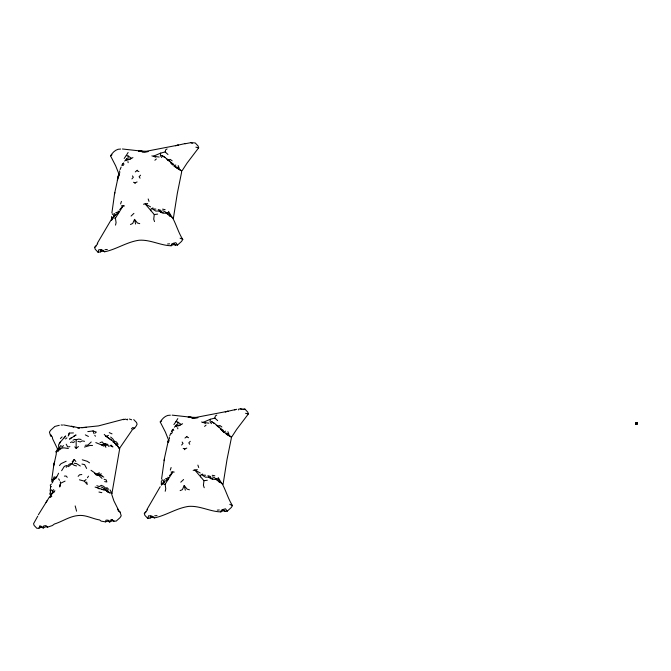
<?xml version="1.0" encoding="UTF-8"?>
<svg xmlns="http://www.w3.org/2000/svg" width="671" height="671" viewBox="0 0 671 671"><rect width="100%" height="100%" fill="white"/><g stroke="black" fill="none" stroke-linecap="round" stroke-linejoin="round"><path stroke-width="1.01" d="M81.116 439.463L78.582 439.077L76.167 439.782L76.15 448.354L78.44 446.542M51.709 481.828L52.346 479.656L54.77 479.002L56.255 476.88M635.873 424.29L636.62 422.831L637.366 423.778L635.697 424.139L635.865 423.107L636.787 422.789C636.016 426.781 637.375 421.002 635.655 423.711C636.821 423.443 636.787 421.673 635.605 423.938M112.342 219.501L112.468 217.463L113.223 217.362L113.751 215.215M128.111 152.476L126.299 155.446L128.195 156.041L128.044 158.608L126.844 160.671M177.807 418.612L175.995 421.581L177.89 422.176L177.74 424.743L176.532 426.806M105.448 521.87L105.968 520.159L108.106 520.142L109.709 522.021L111.872 520.813L111.956 519.522L110.153 520.26L109.709 522.021L107.796 521.157L105.448 521.87L101.162 521.132L99.635 519.95C92.523 518.851 85.729 514.598 78.113 515.546C69.507 516.309 62.311 521.585 54.351 524.051L52.363 525.552L47.675 527.104L45.511 526.794L43.229 528.035L39.815 526.047L38.993 528.144L36.913 528.345L34.12 525.435L33.55 523.732L37.761 516.175M57.01 451.289L57.748 448.488L59.434 447.725L60.549 445.678L61.589 446.14M161.367 481.057L161.334 484.73M637.349 423.091L636.989 422.864C634.355 423.695 638.566 422.344 636.108 423.77C638.423 424.164 634.942 421.237 636.116 424.374M636.989 422.864C637.064 425.758 636.183 421.925 635.605 423.703M50.627 487.154L50.057 491.08M135.022 183.56L135.106 182.814L137.085 181.95M143.485 204.227L145.112 203.858L154.263 214.552L153.726 219.207L154.523 221.581M184.71 449.696L184.802 448.949L186.781 448.094M193.173 470.371L194.8 469.994L203.95 480.696L203.414 485.343L204.219 487.725M111.889 212.967L114.749 192.51L114.406 194.548M167.079 148.954L165.695 149.784L165.141 151.94L160.696 153.105L160.377 155.68L161.745 157.5M161.577 479.111L164.563 457.807L168.564 439.589M216.775 415.089L215.391 415.919L214.837 418.075L210.392 419.241L210.065 421.824L211.432 423.636M51.701 479.975L53.722 465.716L56.289 453.973L56.079 451.541L57.261 450.358M97.79 243.716L94.636 247.44L95.19 249.226L98.05 252.246L98.889 249.629L101.027 249.864L104.634 251.784C116.427 249.386 126.894 241.912 139.048 240.243C150.153 239.438 160.386 245.502 171.147 245.762L173.286 244.58L173.454 243.313L175.836 242.659L177.521 245.049L181.556 241.401L182.78 239.463C178.377 232.661 176.23 224.273 172.397 217.488M147.486 509.859L144.324 513.575L144.886 515.362L147.746 518.381L148.585 515.764L150.723 516.007L154.33 517.92C166.114 515.521 176.582 508.048 188.744 506.379C199.849 505.573 210.082 511.637 220.834 511.898L222.973 510.715L223.149 509.457L225.523 508.794L227.217 511.185L231.252 507.544L232.476 505.598C228.065 498.805 225.917 490.409 222.093 483.623M60.13 484.403L59.744 486.987L60.558 483.296L60.289 481.837M161.476 485.083L162.919 483.506L163.447 481.35M114.481 194.087L118.574 175.047L117.945 177.84M164.101 460.683L164.437 458.654M113.089 218.041L113.223 217.362L111.789 218.939M53.722 465.716L54.603 461.715L54.049 464.173M115.521 225.12L116.075 222.638L115.437 218.125L123.162 205.812L124.538 205.947M165.217 491.264L165.771 488.782L165.125 484.261L172.85 471.948L174.234 472.082M150.732 210.702L151.176 208.773L152.988 207.918M200.428 476.838L200.864 474.909L202.684 474.062M135.299 171.902L137.329 170.224M184.995 438.037L187.024 436.36M68.61 435.504L69.264 433.08L73.424 432.929M118.868 173.454L117.333 180.323L117.744 178.671M171.147 245.762L171.558 244.093L173.454 243.313L175.458 245.1L177.521 245.049M220.834 511.898L221.254 510.237L223.149 509.457L225.146 511.243L227.217 511.185M168.413 440.377L168.06 441.728L168.656 439.765M98.05 252.246L100.457 251.902L101.027 249.864L103.124 250.3L104.634 251.784M147.746 518.381L150.145 518.037L150.723 516.007L152.812 516.435L154.33 517.92M52.304 482.894L53.957 479.312L56.347 477.769L58.612 473.223M238.515 409.914L238.809 408.983L244.915 409.084L247.792 412.145L248.362 413.957L236.762 429.239L231.856 436.754L231.294 437.006L225.817 433.692M120.612 203.942L121.434 201.384M170.3 470.086L171.122 467.519M118.205 213.655L118.842 211.701L118.104 211.071M167.901 479.799L168.538 477.836L167.8 477.215M58 451.65L59.434 447.725L61.405 448.605M127.683 419.107L127.415 419.887L125.62 419.149L123.389 419.669M52.59 491.382L52.304 493.831L51.021 493.881L51.172 495.609M68.232 436.016L69.264 433.08M636.569 424.047L635.697 424.139L636.536 422.99L637.224 423.166L637.45 423.535L636.183 423.46M119.379 174.141L118.532 176.448L119.019 175.29M169.067 440.277L168.228 442.583L168.715 441.426M57.505 448.907L52.573 438.7L52.355 436.922L50.568 435.831L50.937 434.917L51.642 436.1M120.109 169.57L121.132 167.071M169.797 435.705L170.82 433.206M59.509 443.833L60.482 441.593M49.738 497.286L51.415 493.906M139.727 223.644L137.471 223.032L134.51 219.383L132.707 223.485L130.451 224.483M189.423 489.788L187.159 489.167L184.198 485.527L182.395 489.629L180.138 490.618M126.123 160.184L126.844 158.566L124.714 161.082M175.819 426.32L176.54 424.709L174.41 427.226M75.857 461.472L74.229 459.442L72.023 463.686L68.425 466.68M53.605 492.791L54.879 490.711M123.556 162.902L122.457 165.125L123.355 165.502M172.153 431.268L173.252 429.046M115.764 212.715L117.559 212.128L116.46 214.653L115.295 214.946L114.506 216.54L113.877 214.619L114.791 213.47M121.745 165.41L122.659 163.699L124.11 164.127M171.432 431.545L172.355 429.834L173.797 430.262M636.88 422.982L635.798 423.351L636.276 423.46M49.428 497.026L38.356 514.808M184.961 143.787L190.891 142.655L195.219 142.948L198.096 146.001L198.666 147.813L187.066 163.095L182.168 170.619L181.598 170.87L176.121 167.557M171.407 433.785L172.405 432.107M47.264 500.465L46.031 502.436M160.184 486.743L146.907 509.608M118.985 174.124L115.68 165.88L110.522 155.798C112.753 152.342 116.142 148.719 120.671 149.046M168.673 440.268L165.368 432.015L160.21 421.933C162.449 418.486 165.838 414.854 170.367 415.181M97.211 243.472L111.797 218.712M61.615 470.715L64.29 466.446L66.63 465.456M636.024 423.317L635.655 423.711L636.108 423.435M61.782 447.666L63.409 445.527M87.415 477.769L88.522 476.167M124.177 158.457L126.299 155.446M173.873 424.592L175.995 421.581M111.872 520.813L116.117 521.174L120.025 517.66L121.216 515.789L120.075 512.099L118.289 511.008L118.071 509.23L113.852 500.776L111.755 494.468L119.824 447.943L132.388 429.675L134.611 428.224L136.238 425.968L137.094 424.198L136.523 422.487L133.73 419.585M164.479 479.606L163.573 480.763L164.202 482.675M59.459 465.565L61.027 463.686L66.152 461.245M131.927 178.905L133.328 177.245L132.447 175.903M181.623 445.049L183.024 443.38L182.143 442.046M64.013 438.012L65.708 435.999L59.484 443.036L58.57 444.965L58.671 446.718M72.208 461.799L74.229 459.442M112.325 214.468L113.055 213.621M162.013 480.604L162.751 479.757M112.678 217.672L115.295 214.946M162.374 483.816L164.991 481.082L166.156 480.797L167.255 478.264L165.46 478.859M53.722 489.629L52.657 490.786L51.373 489.838L50.56 491.214L50.669 492.866L49.813 493.068L50.015 494.594M78.13 476.343L79.597 474.783L81.812 474.54M140.575 175.173L139.115 176.716L140.054 178.176M190.27 441.308L188.811 442.86L189.75 444.311M119.69 209.646L123.162 205.812L121.35 205.888M169.377 475.789L172.85 471.948L171.046 472.023M94.636 247.44L96.255 245.771M144.324 513.575L145.951 511.906M131.432 428.87L132.808 427.502L134.611 428.224M52.388 493.143L54.309 491.298M79.446 479.799L84.353 481.141L86.047 479.505M91.222 441.963L87.96 445.074L85.234 445.284M66.203 467.268L69.281 464.231L70.95 463.552M131.08 216.062L133.915 213.378M180.776 482.197L183.611 479.522M60.365 438.54L62.093 436.905M51.315 486.441L50.669 487.029L50.275 485.041L51.424 484.068M154.884 160.252L156.351 158.977M175.785 164.965L174.234 166.316L180.197 170.09M204.58 426.395L206.047 425.112M225.481 431.109L223.929 432.459L220.658 429.188M52.355 479.908L53.571 478.859L53.412 478.121M95.148 433.097L96.322 432.082L93.059 430.925L87.792 431.621M94.712 473.399L96.448 475.227L98.62 475.269L101.279 473.785M65.548 438.96L66.907 437.827M71.604 437.467L69.532 439.178L76.049 434.976L73.894 436.133M54.527 426.756L50.619 430.27L49.428 432.141L50.568 435.831M113.105 442.13L114.271 441.25L116.561 442.038L118.071 444.412M180.616 170.099L181.598 170.87L181.598 172.254L177.337 193.265L173.378 218.293L170.728 216.196L167.884 212.447L165.209 213.319L163.472 212.959L159.027 210.971L155.831 211.08L152.443 208.958L155.907 209.092M230.304 436.234L231.294 437.006L231.294 438.389L227.033 459.409L223.066 484.428L220.424 482.34L217.58 478.582L214.896 479.455L213.16 479.094L208.723 477.106L205.527 477.215L202.139 475.102L205.603 475.227M110.522 155.798L112.032 154.766M160.21 421.933L161.728 420.902M129.386 159.564L132.925 157.593M179.073 425.699L182.621 423.728M50.174 497.345L51.801 496.305M110.01 489.855L111.923 493.428L109.029 492.38L106.555 488.849L103.443 489.755L95.097 487.071M60.734 449.025L58.721 450.275L59.434 447.725L59.023 447.892M160.696 153.105L153.374 156.251L151.872 155.873M210.392 419.241L203.07 422.386L201.568 422.009M60.558 483.296L65.07 481.107M128.32 159.824L131.399 158.23L128.195 156.041M178.016 425.968L181.095 424.374L177.89 422.176M74.749 441.652L73.038 442.592L71.872 441.82L70.48 442.575M95.81 442.592L101.573 444.965L104.097 443.674L107.914 444.395M636.368 422.956L636.049 423.158M91.013 470.287L96.515 474.137L99.342 472.736L98.62 475.269L102.017 478.389M105.867 447.314L105.297 445.745L107.402 444.747L109.071 446.576M104.231 434.372L106.152 436.46L108.459 435.378M73.013 440.201L74.758 439.421L76.167 439.782M100.457 251.902L102.814 250.946M150.145 518.037L152.51 517.089M38.993 528.144L41.426 527.188M55.022 426.387L59.3 425.297M243.456 409.595L244.915 409.084M100.046 442.65L102.227 441.904L105.297 445.745M84.479 447.062L90.023 445.452L92.539 445.46M164.873 157.45L161.728 155.42L165.125 157.433L167.825 160.168L170.224 159.388L172.17 160.839M214.569 423.586L211.424 421.556L214.821 423.569L217.521 426.303L219.912 425.523L221.858 426.982M234.657 409.922L236.771 409.276M62.478 448.186L63.779 447.825L68.358 448.522M178.444 145.053L175.542 145.724L185.397 143.51M228.14 411.189L225.238 411.86L235.085 409.654M177.991 145.162L146.328 151.26L138.461 151.092L141.791 151.143L122.441 148.996M227.687 411.298L196.024 417.396L188.157 417.228L191.478 417.287L172.128 415.139M148.283 151.562L144.483 152.359L142.143 152.107M197.979 417.697L194.179 418.494L191.839 418.251M123.892 419.199L98.444 425.9L81.636 427.628L86.601 427.419L77.517 427.796L79.295 427.939M147.654 203.498L145.112 203.858L150.539 206.853M197.349 469.641L194.8 469.994L200.235 472.996M154.263 214.552L157.626 214.108M203.95 480.696L207.314 480.251M162.156 483.598L162.919 483.506M69.885 446.676L67.679 446.911L66.203 444.227M104.986 249.679L107.326 249.453M154.682 515.814L157.014 515.588M167.574 243.992L169.629 243.841M217.261 510.128L219.325 509.977M64.366 476.116L66.093 476.007L67.276 477.324M139.937 151.143L142.135 151.143L141.002 150.891M189.633 417.278L193.189 417.781M636.452 422.822L636.938 422.856M636.108 423.77L636.964 424.189L636.536 422.99L637.14 422.998M61.12 424.995L62.596 425.07M113.852 218.016L115.437 218.125M163.539 484.152L165.125 484.261M109.029 492.38L107.997 492.288L102.973 487.742L101.128 486.978M63.619 424.928L73.885 426.941L71.352 426.194M74.171 463.258L76.511 463.577L80.285 465.993M109.65 492.984L105.766 490.283L101.589 489.36M79.413 427.905L71.864 426.345M104.693 481.61L106.84 481.946L106.27 479.966L104.148 479.287M159.178 157.039L153.374 156.251L155.689 157.182M208.874 423.175L203.07 422.386L205.385 423.317M84.563 441.3L82.122 440.897L80.268 441.937L77.962 441.359M82.273 459.786L87.272 461.312L89.528 462.839M39.815 526.047L41.761 526.45L43.229 528.035L43.615 525.98L45.913 525.594L47.675 527.104M81.979 464.064L84.58 464.609L86.634 468.45M162.55 209.134L165.116 209.688M212.237 475.278L214.804 475.823M98.956 492.036L101.833 492.665M195.873 147.175L198.666 147.813M245.569 413.311L248.362 413.957M173.286 244.58L175.458 245.1M222.973 510.715L225.146 511.243M76.528 465.942L74.045 465.263L72.023 463.686M170.728 216.196C167.398 215.45 166.316 211.13 162.701 210.778M220.424 482.34C217.094 481.585 216.003 477.266 212.388 476.922M88.413 436.452L85.318 434.875M163.112 213.101L161.015 212.489L159.027 210.971M212.799 479.245L210.711 478.624L208.723 477.106M158.222 209.528L160.855 210.375L161.149 212.313M207.918 475.672L210.551 476.511L210.845 478.448M133.504 182.277L135.106 182.814M183.191 448.413L184.802 448.949M129.377 419.006L131.65 419.786M96.834 485.72L99.291 486.559L101.279 485.318L103.703 486.4L105.263 487.926L107.285 487.859L108.551 489.293M169.453 215.97L170.971 216.498M219.149 482.105L220.667 482.634M114.59 443.095L116.402 443.808L119.631 448.983L117.584 446.14M56.347 477.769L54.116 476.829L53.957 479.312L53.571 478.859M137.186 170.845L138.889 171.575M186.882 436.989L188.576 437.71M109.994 445.586L112.913 446.911L111.034 445.049M109.256 432.636L112.023 433.86M636.62 423.183L637.366 423.778L636.938 423.107M103.779 477.115L100.692 475.278L98.62 475.269L96.515 474.137M636.594 423.267C638.306 424.751 635.437 422.336 636.804 423.929M180.096 238.18L182.78 239.463M229.792 504.324L232.476 505.598M57.144 449.302L58.578 449.981M107.402 444.747L104.097 443.674L103.938 446.181L101.573 444.965M190.891 142.655L192.317 143.359M240.587 408.798L242.013 409.503M226.974 434.607L229.885 436.225M167.825 160.168L173.697 164.32L174.234 166.316L178.025 167.524L178.863 169.268M217.521 426.303L223.393 430.455L223.929 432.459L227.721 433.659L228.559 435.404M115.714 444.881L117.115 445.695M105.506 435.697L111.721 440.151L116.284 444.722M106.152 436.46L111.403 440.26M56.079 451.541L56.741 451.994M100.289 474.623L102.009 475.873M169.989 161.275L166.987 158.968M219.677 427.419L216.683 425.112M97.32 487.406L99.174 488.907M110.656 437.047L112.887 438.993L114.271 441.25M111.956 519.522L114.045 521.35M104.458 489.109L105.766 490.283M165.141 151.94L167.96 154.481M214.837 418.075L217.647 420.616M170.619 162.592L172.9 164.789M220.314 428.727L222.587 430.925M120.075 512.099L117.551 508.953M170.962 163.053L172.632 164.865M74.8 446.878L76.15 448.354M84.353 481.141L87.238 484.496L86.668 482.004M166.215 212.564L167.297 213.915M215.911 478.7L216.993 480.05M94.77 435.303L95.441 436.251M58.629 478.868L59.543 480.293M168.522 211.399L172.011 217.278M218.209 477.542L221.707 483.422M178.192 165.578L179.3 168.446M227.888 431.713L228.996 434.582M148.182 198.96L149.004 201.375M197.878 465.095L198.7 467.511M93.059 430.925L93.99 433.684M635.965 423.72L636.536 423.334M76.578 511.185L75.177 505.917M134.51 219.383L135.634 224.047M184.198 485.527L185.33 490.191M177.656 427.687L177.832 428.819M127.96 161.552L128.144 162.684M169.293 437.022L169.453 438.985M119.597 170.879L119.757 172.85M111.554 216.557L111.663 220.482"/></g></svg>
